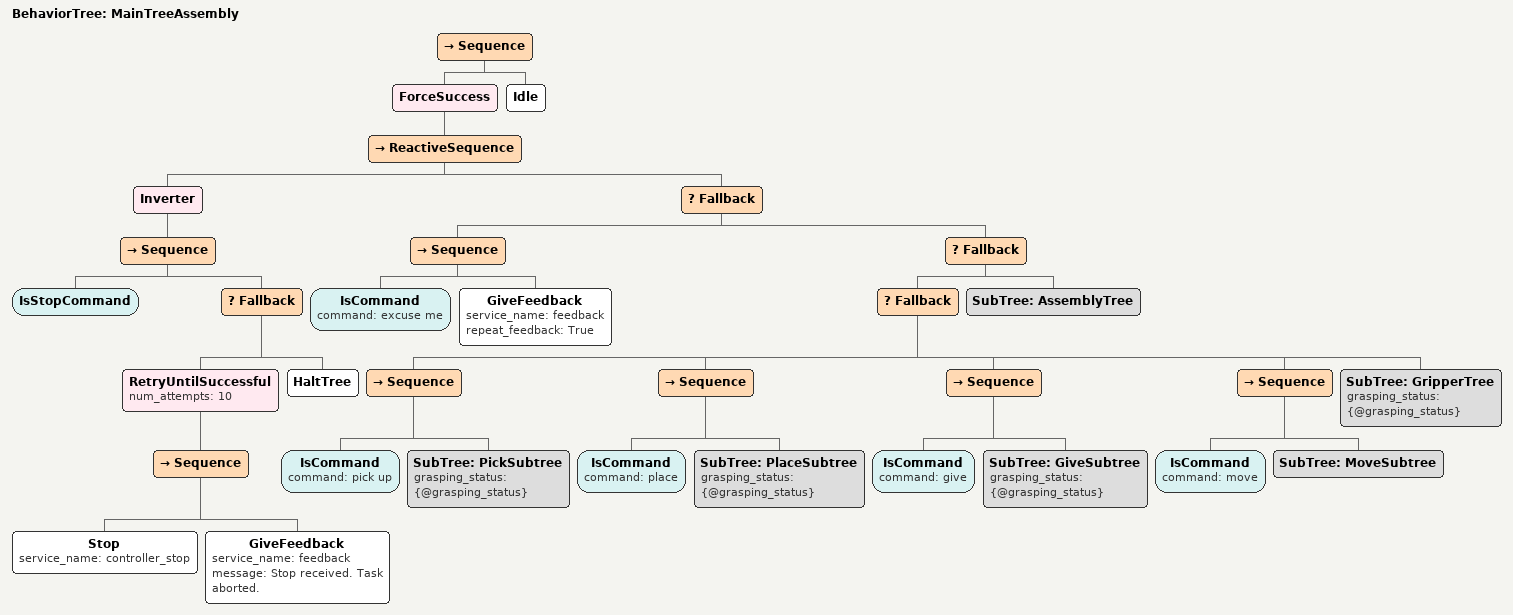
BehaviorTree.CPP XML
<root BTCPP_format="4" main_tree_to_execute="MainTreeAssembly">
    <BehaviorTree ID="MainTreeAssembly">
        <Sequence>
            <ForceSuccess>
                <ReactiveSequence>
                    <Inverter>
                        <Sequence>
                            <IsStopCommand/>
                            <Fallback>
                                <RetryUntilSuccessful num_attempts="10">
                                    <Sequence>
                                        <Stop service_name="controller_stop"/>
                                        <GiveFeedback service_name="feedback"
                                                      message="Stop received. Task aborted."/>
                                    </Sequence>
                                </RetryUntilSuccessful>
                                <HaltTree/>
                            </Fallback>
                        </Sequence>
                    </Inverter>
                    <Fallback>
                        <Sequence>
                            <IsCommand command="excuse me"/>
                            <GiveFeedback service_name="feedback"
                                          repeat_feedback="True"/>
                        </Sequence>
                        <Fallback>
                            <Fallback>
                                <Sequence>
                                    <IsCommand command="pick up"/>
                                    <SubTree ID="PickSubtree" grasping_status="{@grasping_status}"/>
                                </Sequence>
                                <Sequence>
                                    <IsCommand command="place"/>
                                    <SubTree ID="PlaceSubtree" grasping_status="{@grasping_status}"/>
                                </Sequence>
                                <Sequence>
                                    <IsCommand command="give"/>
                                    <SubTree ID="GiveSubtree" grasping_status="{@grasping_status}"/>
                                </Sequence>
                                <Sequence>
                                    <IsCommand command="move"/>
                                    <SubTree ID="MoveSubtree"/>
                                </Sequence>
                                <SubTree ID="GripperTree" grasping_status="{@grasping_status}"/>
                            </Fallback>
                            <SubTree ID="AssemblyTree"/>
                        </Fallback>
                    </Fallback>
                </ReactiveSequence>
            </ForceSuccess>
            <Idle/>
        </Sequence>
    </BehaviorTree>
</root>
